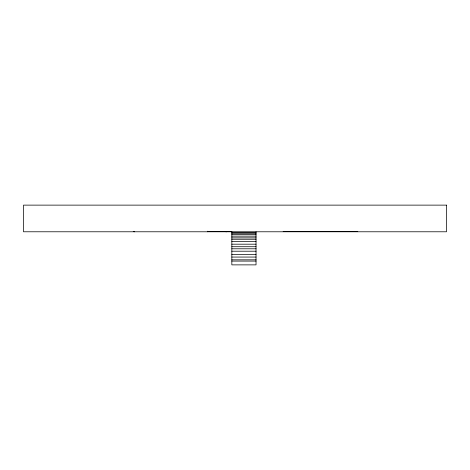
<?xml version="1.0" encoding="UTF-8"?>
<svg xmlns="http://www.w3.org/2000/svg" width="470" height="470" viewBox="0 0 470 470"><rect width="100%" height="100%" fill="white"/><g stroke="black" fill="none" stroke-linecap="round" stroke-linejoin="round"><path stroke-width="0.7" d="M207.652 231.551L231.839 231.551L231.839 264.874L256.027 264.874L256.027 231.78M283.163 231.651L357.782 231.651M231.839 232.474L256.027 232.474M231.839 233.279L256.027 233.279M231.839 234.542L256.027 234.542M231.839 236.151L256.027 236.151M231.839 237.873L256.027 237.873M231.839 239.254L256.027 239.254M231.839 241.551L256.027 241.551M231.839 244.194L256.027 244.194M231.839 246.721L256.027 246.721M231.839 248.789L256.027 248.789M231.839 251.203L256.027 251.203M231.839 254.423L256.027 254.423M231.839 257.061L256.027 257.061M231.839 259.822L256.027 259.822M231.839 261.085L256.027 261.085M223.015 231.463L226.669 231.78M133.257 231.516L134.626 231.78M207.652 231.211L207.652 231.78M446.5 205.126L23.5 205.126L23.5 231.78L446.5 231.78L446.5 205.126"/></g></svg>
